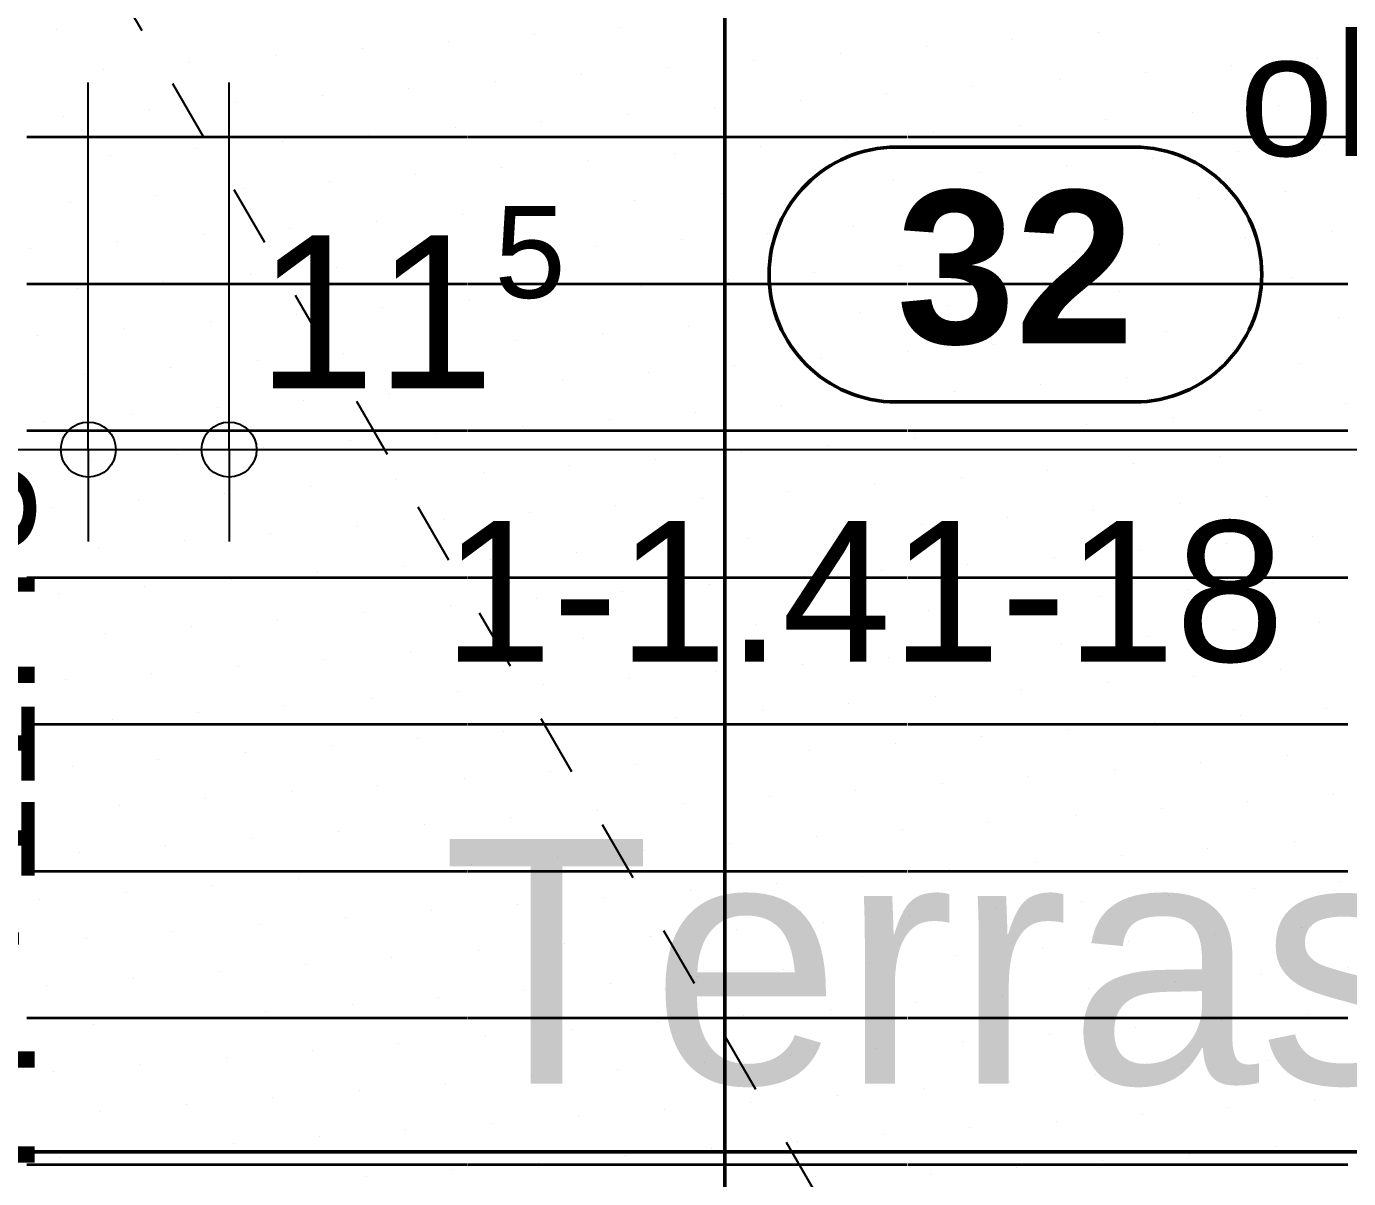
# Model space of a CAD drawing. Header units: centimetres. Extents: x 0.3 to 84.3, y 0.3 to 59.7.
# Drawn here: x 38.279 to 40.439, y 17.082 to 18.966 of the extents above; entities that cross this region are included whole.
import ezdxf

# ---------------------------------------------------------------- set-up
doc = ezdxf.new("R2010")
doc.units = ezdxf.units.CM
for name, pattern in [('AUSGEZOGEN', [0]), ('LINIE_17', [0.05, 0, -0.05]), ('STRICHPUNKT', [25.4, 12.7, -6.35, 0, -6.35])]:
    doc.linetypes.add(name, pattern=pattern)
for name, color, linetype, lineweight in [('Ausbau Raeume', 7, 'AUSGEZOGEN', 35), ('Deckendaemmung', 7, 'AUSGEZOGEN', 25), ('Entwaesserungsb._ Retentionb', 251, 'AUSGEZOGEN', 50), ('Raumbezeichnung', 7, 'AUSGEZOGEN', 35), ('Schnittbegrenzung', 7, 'AUSGEZOGEN', 25), ('Text Decke', 7, 'AUSGEZOGEN', 50), ('Text Koten', 7, 'AUSGEZOGEN', 50), ('Text Werkplan Ausfuehrung', 7, 'AUSGEZOGEN', 50), ('Werkplan- Ausfuehrungsmasse', 7, 'AUSGEZOGEN', 25)]:
    doc.layers.add(name, color=color, linetype=linetype, lineweight=lineweight)
doc.styles.add('ARIAL', font='ARIAL.TTF')

msp = doc.modelspace()

# ---------------------------------------------------------------- linework, layer by layer
at = {"layer": 'Ausbau Raeume', "color": 254, "linetype": 'AUSGEZOGEN', "lineweight": 35}
for p, q in [((38.9982, 18.7846), (38.2796, 18.7846)), ((39.7182, 18.7846), (38.9996, 18.7846)), ((40.4382, 18.7846), (39.7196, 18.7846)), ((38.9982, 18.5446), (38.2796, 18.5446)), ((39.7182, 18.5446), (38.9996, 18.5446)), ((40.4382, 18.5446), (39.7196, 18.5446)), ((38.9982, 18.3046), (38.2796, 18.3046)), ((39.7182, 18.3046), (38.9996, 18.3046)), ((40.4382, 18.3046), (39.7196, 18.3046)), ((38.9982, 18.0646), (38.2796, 18.0646)), ((39.7182, 18.0646), (38.9996, 18.0646)), ((40.4382, 18.0646), (39.7196, 18.0646)), ((38.9982, 17.8246), (38.2796, 17.8246)), ((39.7182, 17.8246), (38.9996, 17.8246)), ((40.4382, 17.8246), (39.7196, 17.8246)), ((38.9982, 17.5846), (38.2796, 17.5846)), ((39.7182, 17.5846), (38.9996, 17.5846)), ((40.4382, 17.5846), (39.7196, 17.5846)), ((38.9982, 17.3446), (38.2796, 17.3446)), ((39.7182, 17.3446), (38.9996, 17.3446)), ((40.4382, 17.3446), (39.7196, 17.3446)), ((38.9982, 17.1046), (38.2796, 17.1046)), ((39.7182, 17.1046), (38.9996, 17.1046)), ((40.4382, 17.1046), (39.7196, 17.1046))]:
    msp.add_line(p, q, dxfattribs=at)
at = {"layer": 'Deckendaemmung', "color": 211, "linetype": 'AUSGEZOGEN', "lineweight": 25, "true_color": 0xff70ff}
for p, q in [((38.3284, 18.9601), (38.3284, 18.9601)), ((39.1093, 18.952), (39.1093, 18.952)), ((39.2502, 18.9634), (39.2502, 18.9634)), ((40.0311, 18.9553), (40.0311, 18.9553)), ((38.8274, 18.9293), (38.8274, 18.9293)), ((38.9683, 18.9407), (38.9683, 18.9407)), ((39.7492, 18.9326), (39.7492, 18.9326)), ((39.8901, 18.9439), (39.8901, 18.9439)), ((38.5455, 18.9067), (38.5455, 18.9067)), ((38.6864, 18.918), (38.6864, 18.918)), ((39.4673, 18.9099), (39.4673, 18.9099)), ((39.6083, 18.9212), (39.6083, 18.9212)), ((39.6083, 18.9212), (39.6083, 18.9212)), ((40.3891, 18.9131), (40.3891, 18.9131)), ((38.4046, 18.8953), (38.4046, 18.8953)), ((39.1854, 18.8872), (39.1854, 18.8872)), ((39.3264, 18.8986), (39.3264, 18.8986)), ((40.1072, 18.8905), (40.1072, 18.8905)), ((40.2482, 18.9018), (40.2482, 18.9018)), ((38.9035, 18.8645), (38.9035, 18.8645)), ((38.9035, 18.8645), (38.9035, 18.8645)), ((39.0445, 18.8759), (39.0445, 18.8759)), ((39.8253, 18.8678), (39.8253, 18.8678)), ((39.9663, 18.8791), (39.9663, 18.8791)), ((38.6216, 18.8419), (38.6216, 18.8419)), ((38.7626, 18.8532), (38.7626, 18.8532)), ((39.5435, 18.8451), (39.5435, 18.8451)), ((39.6844, 18.8564), (39.6844, 18.8564)), ((38.3398, 18.8192), (38.3398, 18.8192)), ((38.4807, 18.8305), (38.4807, 18.8305)), ((39.2616, 18.8224), (39.2616, 18.8224)), ((39.4025, 18.8338), (39.4025, 18.8338)), ((40.1834, 18.8257), (40.1834, 18.8257)), ((40.3243, 18.837), (40.3243, 18.837)), ((38.9797, 18.7997), (38.9797, 18.7997)), ((39.1206, 18.8111), (39.1206, 18.8111)), ((39.9015, 18.803), (39.9015, 18.803)), ((40.0424, 18.8143), (40.0424, 18.8143)), ((38.6978, 18.7771), (38.6978, 18.7771)), ((38.8387, 18.7884), (38.8387, 18.7884)), ((39.6196, 18.7803), (39.6196, 18.7803)), ((39.7605, 18.7916), (39.7605, 18.7916)), ((38.4159, 18.7544), (38.4159, 18.7544)), ((38.5568, 18.7657), (38.5568, 18.7657)), ((39.3377, 18.7576), (39.3377, 18.7576)), ((39.4786, 18.769), (39.4786, 18.769)), ((40.2595, 18.7609), (40.2595, 18.7609)), ((40.4005, 18.7722), (40.4005, 18.7722)), ((39.0558, 18.7349), (39.0558, 18.7349)), ((39.1968, 18.7463), (39.1968, 18.7463)), ((39.9776, 18.7382), (39.9776, 18.7382)), ((40.1186, 18.7495), (40.1186, 18.7495)), ((38.7739, 18.7123), (38.7739, 18.7123)), ((38.9149, 18.7236), (38.9149, 18.7236)), ((39.6957, 18.7155), (39.6957, 18.7155)), ((39.8367, 18.7268), (39.8367, 18.7268)), ((38.492, 18.6896), (38.492, 18.6896)), ((38.633, 18.7009), (38.633, 18.7009)), ((39.4138, 18.6928), (39.4138, 18.6928)), ((39.5548, 18.7042), (39.5548, 18.7042)), ((40.3357, 18.6961), (40.3357, 18.6961)), ((38.3511, 18.6782), (38.3511, 18.6782)), ((39.132, 18.6701), (39.132, 18.6701)), ((39.2729, 18.6815), (39.2729, 18.6815)), ((40.0538, 18.6734), (40.0538, 18.6734)), ((40.1947, 18.6847), (40.1947, 18.6847)), ((38.8501, 18.6475), (38.8501, 18.6475)), ((38.991, 18.6588), (38.991, 18.6588)), ((39.7719, 18.6507), (39.7719, 18.6507)), ((39.9128, 18.662), (39.9128, 18.662)), ((38.5682, 18.6248), (38.5682, 18.6248)), ((38.7091, 18.6361), (38.7091, 18.6361)), ((39.49, 18.628), (39.49, 18.628)), ((39.6309, 18.6394), (39.6309, 18.6394)), ((40.4118, 18.6313), (40.4118, 18.6313)), ((38.2863, 18.6021), (38.2863, 18.6021)), ((38.4272, 18.6134), (38.4272, 18.6134)), ((39.2081, 18.6053), (39.2081, 18.6053)), ((39.349, 18.6167), (39.349, 18.6167)), ((40.1299, 18.6086), (40.1299, 18.6086)), ((40.2709, 18.6199), (40.2709, 18.6199)), ((40.2709, 18.6199), (40.2709, 18.6199)), ((38.9262, 18.5827), (38.9262, 18.5827)), ((39.0672, 18.594), (39.0672, 18.594)), ((39.848, 18.5859), (39.848, 18.5859)), ((39.989, 18.5972), (39.989, 18.5972)), ((38.6443, 18.56), (38.6443, 18.56)), ((38.7853, 18.5713), (38.7853, 18.5713)), ((39.5661, 18.5632), (39.5661, 18.5632)), ((39.5661, 18.5632), (39.5661, 18.5632)), ((39.7071, 18.5746), (39.7071, 18.5746)), ((38.3624, 18.5373), (38.3624, 18.5373)), ((38.5034, 18.5486), (38.5034, 18.5486)), ((39.2842, 18.5405), (39.2842, 18.5405)), ((39.4252, 18.5519), (39.4252, 18.5519)), ((40.2061, 18.5438), (40.2061, 18.5438)), ((40.347, 18.5551), (40.347, 18.5551)), ((39.0024, 18.5179), (39.0024, 18.5179)), ((39.1433, 18.5292), (39.1433, 18.5292)), ((39.9242, 18.5211), (39.9242, 18.5211)), ((40.0651, 18.5324), (40.0651, 18.5324)), ((38.7205, 18.4952), (38.7205, 18.4952)), ((38.8614, 18.5065), (38.8614, 18.5065)), ((38.8614, 18.5065), (38.8614, 18.5065)), ((39.6423, 18.4984), (39.6423, 18.4984)), ((39.7832, 18.5098), (39.7832, 18.5098)), ((38.4386, 18.4725), (38.4386, 18.4725)), ((38.5795, 18.4838), (38.5795, 18.4838)), ((39.3604, 18.4757), (39.3604, 18.4757)), ((39.5013, 18.4871), (39.5013, 18.4871)), ((40.2822, 18.479), (40.2822, 18.479)), ((40.4231, 18.4903), (40.4231, 18.4903)), ((38.2976, 18.4612), (38.2976, 18.4612)), ((39.0785, 18.4531), (39.0785, 18.4531)), ((39.2194, 18.4644), (39.2194, 18.4644)), ((40.0003, 18.4563), (40.0003, 18.4563)), ((40.1412, 18.4676), (40.1412, 18.4676)), ((38.7966, 18.4304), (38.7966, 18.4304)), ((38.9376, 18.4417), (38.9376, 18.4417)), ((39.7184, 18.4336), (39.7184, 18.4336)), ((39.8594, 18.445), (39.8594, 18.445)), ((38.5147, 18.4077), (38.5147, 18.4077)), ((38.6557, 18.419), (38.6557, 18.419)), ((39.4365, 18.4109), (39.4365, 18.4109)), ((39.5775, 18.4223), (39.5775, 18.4223)), ((40.3583, 18.4142), (40.3583, 18.4142)), ((38.3738, 18.3964), (38.3738, 18.3964)), ((39.1546, 18.3883), (39.1546, 18.3883)), ((39.2956, 18.3996), (39.2956, 18.3996)), ((40.0764, 18.3915), (40.0764, 18.3915)), ((40.2174, 18.4028), (40.2174, 18.4028)), ((38.8727, 18.3656), (38.8727, 18.3656)), ((39.0137, 18.3769), (39.0137, 18.3769)), ((39.7946, 18.3688), (39.7946, 18.3688)), ((39.9355, 18.3802), (39.9355, 18.3802)), ((38.5909, 18.3429), (38.5909, 18.3429)), ((38.7318, 18.3542), (38.7318, 18.3542)), ((39.5127, 18.3461), (39.5127, 18.3461)), ((39.6536, 18.3575), (39.6536, 18.3575)), ((40.4345, 18.3494), (40.4345, 18.3494)), ((38.309, 18.3202), (38.309, 18.3202)), ((38.4499, 18.3316), (38.4499, 18.3316)), ((39.2308, 18.3234), (39.2308, 18.3234)), ((39.3717, 18.3348), (39.3717, 18.3348)), ((40.1526, 18.3267), (40.1526, 18.3267)), ((40.2935, 18.338), (40.2935, 18.338)), ((38.9489, 18.3008), (38.9489, 18.3008)), ((39.0898, 18.3121), (39.0898, 18.3121)), ((39.8707, 18.304), (39.8707, 18.304)), ((40.0116, 18.3153), (40.0116, 18.3153)), ((38.667, 18.2781), (38.667, 18.2781)), ((38.8079, 18.2894), (38.8079, 18.2894)), ((39.5888, 18.2813), (39.5888, 18.2813)), ((39.7298, 18.2927), (39.7298, 18.2927)), ((38.3851, 18.2554), (38.3851, 18.2554)), ((38.5261, 18.2667), (38.5261, 18.2667)), ((39.3069, 18.2586), (39.3069, 18.2586)), ((39.4479, 18.27), (39.4479, 18.27)), ((40.2287, 18.2619), (40.2287, 18.2619)), ((40.3697, 18.2732), (40.3697, 18.2732)), ((40.3697, 18.2732), (40.3697, 18.2732)), ((39.025, 18.236), (39.025, 18.236)), ((39.166, 18.2473), (39.166, 18.2473)), ((39.9468, 18.2392), (39.9468, 18.2392)), ((40.0878, 18.2505), (40.0878, 18.2505)), ((38.7431, 18.2133), (38.7431, 18.2133)), ((38.8841, 18.2246), (38.8841, 18.2246)), ((39.665, 18.2165), (39.665, 18.2165)), ((39.665, 18.2165), (39.665, 18.2165)), ((39.8059, 18.2279), (39.8059, 18.2279)), ((38.4613, 18.1906), (38.4613, 18.1906)), ((38.6022, 18.2019), (38.6022, 18.2019)), ((39.3831, 18.1938), (39.3831, 18.1938)), ((39.524, 18.2052), (39.524, 18.2052)), ((40.3049, 18.1971), (40.3049, 18.1971)), ((38.3203, 18.1793), (38.3203, 18.1793)), ((39.1012, 18.1712), (39.1012, 18.1712)), ((39.2421, 18.1825), (39.2421, 18.1825)), ((40.023, 18.1744), (40.023, 18.1744)), ((40.1639, 18.1857), (40.1639, 18.1857)), ((38.8193, 18.1485), (38.8193, 18.1485)), ((38.9602, 18.1598), (38.9602, 18.1598)), ((38.9602, 18.1598), (38.9602, 18.1598)), ((39.7411, 18.1517), (39.7411, 18.1517)), ((39.882, 18.1631), (39.882, 18.1631)), ((38.5374, 18.1258), (38.5374, 18.1258)), ((38.6783, 18.1371), (38.6783, 18.1371)), ((39.4592, 18.129), (39.4592, 18.129)), ((39.6002, 18.1404), (39.6002, 18.1404)), ((40.381, 18.1323), (40.381, 18.1323)), ((38.3965, 18.1145), (38.3965, 18.1145)), ((39.1773, 18.1064), (39.1773, 18.1064)), ((39.3183, 18.1177), (39.3183, 18.1177)), ((40.0991, 18.1096), (40.0991, 18.1096)), ((40.2401, 18.1209), (40.2401, 18.1209)), ((38.8954, 18.0837), (38.8954, 18.0837)), ((39.0364, 18.095), (39.0364, 18.095)), ((39.8172, 18.0869), (39.8172, 18.0869)), ((39.9582, 18.0983), (39.9582, 18.0983)), ((38.6135, 18.061), (38.6135, 18.061)), ((38.7545, 18.0723), (38.7545, 18.0723)), ((39.5353, 18.0642), (39.5353, 18.0642)), ((39.6763, 18.0756), (39.6763, 18.0756)), ((38.3317, 18.0383), (38.3317, 18.0383)), ((38.4726, 18.0497), (38.4726, 18.0497)), ((39.2535, 18.0416), (39.2535, 18.0416)), ((39.3944, 18.0529), (39.3944, 18.0529)), ((40.1753, 18.0448), (40.1753, 18.0448)), ((40.3162, 18.0561), (40.3162, 18.0561)), ((38.9716, 18.0189), (38.9716, 18.0189)), ((39.1125, 18.0302), (39.1125, 18.0302)), ((39.8934, 18.0221), (39.8934, 18.0221)), ((40.0343, 18.0335), (40.0343, 18.0335)), ((38.6897, 17.9962), (38.6897, 17.9962)), ((38.8306, 18.0075), (38.8306, 18.0075)), ((39.6115, 17.9994), (39.6115, 17.9994)), ((39.7524, 18.0108), (39.7524, 18.0108)), ((38.4078, 17.9735), (38.4078, 17.9735)), ((38.5487, 17.9849), (38.5487, 17.9849)), ((39.3296, 17.9768), (39.3296, 17.9768)), ((39.4705, 17.9881), (39.4705, 17.9881)), ((40.2514, 17.98), (40.2514, 17.98)), ((40.3924, 17.9913), (40.3924, 17.9913)), ((39.0477, 17.9541), (39.0477, 17.9541)), ((39.1887, 17.9654), (39.1887, 17.9654)), ((39.9695, 17.9573), (39.9695, 17.9573)), ((40.1105, 17.9687), (40.1105, 17.9687)), ((38.7658, 17.9314), (38.7658, 17.9314)), ((38.9068, 17.9427), (38.9068, 17.9427)), ((39.6876, 17.9346), (39.6876, 17.9346)), ((39.8286, 17.946), (39.8286, 17.946)), ((38.4839, 17.9087), (38.4839, 17.9087)), ((38.6249, 17.9201), (38.6249, 17.9201)), ((39.4057, 17.912), (39.4057, 17.912)), ((39.5467, 17.9233), (39.5467, 17.9233)), ((40.3276, 17.9152), (40.3276, 17.9152)), ((40.3276, 17.9152), (40.3276, 17.9152)), ((38.343, 17.8974), (38.343, 17.8974)), ((39.1239, 17.8893), (39.1239, 17.8893)), ((39.2648, 17.9006), (39.2648, 17.9006)), ((40.0457, 17.8925), (40.0457, 17.8925)), ((40.1866, 17.9039), (40.1866, 17.9039)), ((38.842, 17.8666), (38.842, 17.8666)), ((38.9829, 17.8779), (38.9829, 17.8779)), ((39.7638, 17.8698), (39.7638, 17.8698)), ((39.9047, 17.8812), (39.9047, 17.8812)), ((38.5601, 17.8439), (38.5601, 17.8439)), ((38.701, 17.8553), (38.701, 17.8553)), ((39.4819, 17.8472), (39.4819, 17.8472)), ((39.6228, 17.8585), (39.6228, 17.8585)), ((39.6228, 17.8585), (39.6228, 17.8585)), ((40.4037, 17.8504), (40.4037, 17.8504)), ((38.4191, 17.8326), (38.4191, 17.8326)), ((39.2, 17.8245), (39.2, 17.8245)), ((39.3409, 17.8358), (39.3409, 17.8358)), ((40.1218, 17.8277), (40.1218, 17.8277)), ((40.2628, 17.8391), (40.2628, 17.8391)), ((38.9181, 17.8018), (38.9181, 17.8018)), ((38.9181, 17.8018), (38.9181, 17.8018)), ((39.0591, 17.8131), (39.0591, 17.8131)), ((39.8399, 17.805), (39.8399, 17.805)), ((39.9809, 17.8164), (39.9809, 17.8164)), ((38.6362, 17.7791), (38.6362, 17.7791)), ((38.7772, 17.7905), (38.7772, 17.7905)), ((39.558, 17.7824), (39.558, 17.7824)), ((39.699, 17.7937), (39.699, 17.7937)), ((38.4953, 17.7678), (38.4953, 17.7678)), ((39.2761, 17.7597), (39.2761, 17.7597)), ((39.4171, 17.771), (39.4171, 17.771)), ((40.1979, 17.7629), (40.1979, 17.7629)), ((40.3389, 17.7743), (40.3389, 17.7743)), ((38.3543, 17.7564), (38.3543, 17.7564)), ((38.9943, 17.737), (38.9943, 17.737)), ((39.1352, 17.7483), (39.1352, 17.7483)), ((39.9161, 17.7402), (39.9161, 17.7402)), ((40.057, 17.7516), (40.057, 17.7516)), ((38.7124, 17.7143), (38.7124, 17.7143)), ((38.8533, 17.7257), (38.8533, 17.7257)), ((39.6342, 17.7175), (39.6342, 17.7175)), ((39.7751, 17.7289), (39.7751, 17.7289)), ((38.5714, 17.703), (38.5714, 17.703)), ((39.3523, 17.6949), (39.3523, 17.6949)), ((39.4932, 17.7062), (39.4932, 17.7062)), ((40.2741, 17.6981), (40.2741, 17.6981)), ((40.415, 17.7094), (40.415, 17.7094)), ((38.2895, 17.6803), (38.2895, 17.6803)), ((38.4305, 17.6916), (38.4305, 17.6916)), ((39.0704, 17.6722), (39.0704, 17.6722)), ((39.2113, 17.6835), (39.2113, 17.6835)), ((39.9922, 17.6754), (39.9922, 17.6754)), ((40.1331, 17.6868), (40.1331, 17.6868)), ((38.7885, 17.6495), (38.7885, 17.6495)), ((38.9294, 17.6608), (38.9294, 17.6608)), ((39.7103, 17.6527), (39.7103, 17.6527)), ((39.8513, 17.6641), (39.8513, 17.6641)), ((38.6476, 17.6382), (38.6476, 17.6382)), ((39.4284, 17.6301), (39.4284, 17.6301)), ((39.5694, 17.6414), (39.5694, 17.6414)), ((40.3502, 17.6333), (40.3502, 17.6333)), ((38.3657, 17.6155), (38.3657, 17.6155)), ((38.5066, 17.6268), (38.5066, 17.6268)), ((39.1465, 17.6074), (39.1465, 17.6074)), ((39.2875, 17.6187), (39.2875, 17.6187)), ((40.0683, 17.6106), (40.0683, 17.6106)), ((40.2093, 17.622), (40.2093, 17.622)), ((38.8646, 17.5847), (38.8646, 17.5847)), ((39.0056, 17.596), (39.0056, 17.596)), ((39.7865, 17.5879), (39.7865, 17.5879)), ((39.9274, 17.5993), (39.9274, 17.5993)), ((38.7237, 17.5734), (38.7237, 17.5734)), ((39.5046, 17.5653), (39.5046, 17.5653)), ((39.6455, 17.5766), (39.6455, 17.5766)), ((40.4264, 17.5685), (40.4264, 17.5685)), ((40.4264, 17.5685), (40.4264, 17.5685)), ((38.4418, 17.5507), (38.4418, 17.5507)), ((38.5828, 17.562), (38.5828, 17.562)), ((39.2227, 17.5426), (39.2227, 17.5426)), ((39.3636, 17.5539), (39.3636, 17.5539)), ((40.1445, 17.5458), (40.1445, 17.5458)), ((40.2854, 17.5572), (40.2854, 17.5572)), ((38.3009, 17.5393), (38.3009, 17.5393)), ((38.9408, 17.5199), (38.9408, 17.5199)), ((39.0817, 17.5312), (39.0817, 17.5312)), ((39.8626, 17.5231), (39.8626, 17.5231)), ((40.0035, 17.5345), (40.0035, 17.5345)), ((38.7998, 17.5086), (38.7998, 17.5086)), ((39.5807, 17.5005), (39.5807, 17.5005)), ((39.7217, 17.5118), (39.7217, 17.5118)), ((39.7217, 17.5118), (39.7217, 17.5118)), ((38.518, 17.4859), (38.518, 17.4859)), ((38.6589, 17.4972), (38.6589, 17.4972)), ((39.2988, 17.4778), (39.2988, 17.4778)), ((39.4398, 17.4891), (39.4398, 17.4891)), ((40.2206, 17.481), (40.2206, 17.481)), ((40.3616, 17.4924), (40.3616, 17.4924)), ((38.377, 17.4745), (38.377, 17.4745)), ((39.0169, 17.4551), (39.0169, 17.4551)), ((39.0169, 17.4551), (39.0169, 17.4551)), ((39.1579, 17.4664), (39.1579, 17.4664)), ((39.9387, 17.4583), (39.9387, 17.4583)), ((40.0797, 17.4697), (40.0797, 17.4697)), ((38.876, 17.4438), (38.876, 17.4438)), ((39.6569, 17.4357), (39.6569, 17.4357)), ((39.7978, 17.447), (39.7978, 17.447)), ((38.5941, 17.4211), (38.5941, 17.4211)), ((38.735, 17.4324), (38.735, 17.4324)), ((39.375, 17.413), (39.375, 17.413)), ((39.5159, 17.4243), (39.5159, 17.4243)), ((40.2968, 17.4162), (40.2968, 17.4162)), ((40.4377, 17.4276), (40.4377, 17.4276)), ((38.3122, 17.3984), (38.3122, 17.3984)), ((38.3122, 17.3984), (38.3122, 17.3984)), ((38.4532, 17.4097), (38.4532, 17.4097)), ((39.0931, 17.3903), (39.0931, 17.3903)), ((39.234, 17.4016), (39.234, 17.4016)), ((40.0149, 17.3935), (40.0149, 17.3935)), ((40.1558, 17.4049), (40.1558, 17.4049)), ((38.9521, 17.379), (38.9521, 17.379)), ((39.733, 17.3709), (39.733, 17.3709)), ((39.8739, 17.3822), (39.8739, 17.3822)), ((38.6702, 17.3563), (38.6702, 17.3563)), ((38.8112, 17.3676), (38.8112, 17.3676)), ((39.4511, 17.3482), (39.4511, 17.3482)), ((39.592, 17.3595), (39.592, 17.3595)), ((40.3729, 17.3514), (40.3729, 17.3514)), ((38.3884, 17.3336), (38.3884, 17.3336)), ((38.5293, 17.3449), (38.5293, 17.3449)), ((39.1692, 17.3255), (39.1692, 17.3255)), ((39.3102, 17.3368), (39.3102, 17.3368)), ((40.091, 17.3287), (40.091, 17.3287)), ((40.232, 17.3401), (40.232, 17.3401)), ((39.0283, 17.3142), (39.0283, 17.3142)), ((39.8091, 17.3061), (39.8091, 17.3061)), ((39.9501, 17.3174), (39.9501, 17.3174)), ((38.7464, 17.2915), (38.7464, 17.2915)), ((38.8873, 17.3028), (38.8873, 17.3028)), ((39.5272, 17.2834), (39.5272, 17.2834)), ((39.6682, 17.2947), (39.6682, 17.2947)), ((38.4645, 17.2688), (38.4645, 17.2688)), ((38.6054, 17.2801), (38.6054, 17.2801)), ((39.2454, 17.2607), (39.2454, 17.2607)), ((39.3863, 17.272), (39.3863, 17.272)), ((40.1672, 17.2639), (40.1672, 17.2639)), ((40.3081, 17.2753), (40.3081, 17.2753)), ((38.3235, 17.2575), (38.3235, 17.2575)), ((39.1044, 17.2494), (39.1044, 17.2494)), ((39.8853, 17.2413), (39.8853, 17.2413)), ((40.0262, 17.2526), (40.0262, 17.2526)), ((38.8225, 17.2267), (38.8225, 17.2267)), ((38.9635, 17.238), (38.9635, 17.238)), ((39.6034, 17.2186), (39.6034, 17.2186)), ((39.7443, 17.2299), (39.7443, 17.2299)), ((38.5406, 17.204), (38.5406, 17.204)), ((38.6816, 17.2153), (38.6816, 17.2153)), ((39.3215, 17.1959), (39.3215, 17.1959)), ((39.4624, 17.2072), (39.4624, 17.2072)), ((40.2433, 17.1991), (40.2433, 17.1991)), ((40.3843, 17.2105), (40.3843, 17.2105)), ((40.3843, 17.2105), (40.3843, 17.2105)), ((38.3997, 17.1927), (38.3997, 17.1927)), ((39.1806, 17.1846), (39.1806, 17.1846)), ((39.9614, 17.1765), (39.9614, 17.1765)), ((40.1024, 17.1878), (40.1024, 17.1878)), ((38.8987, 17.1619), (38.8987, 17.1619)), ((39.0396, 17.1732), (39.0396, 17.1732)), ((39.6795, 17.1538), (39.6795, 17.1538)), ((39.6795, 17.1538), (39.6795, 17.1538)), ((39.8205, 17.1651), (39.8205, 17.1651)), ((38.6168, 17.1392), (38.6168, 17.1392)), ((38.7577, 17.1505), (38.7577, 17.1505)), ((39.3976, 17.1311), (39.3976, 17.1311)), ((39.5386, 17.1424), (39.5386, 17.1424)), ((40.3195, 17.1343), (40.3195, 17.1343)), ((38.3349, 17.1165), (38.3349, 17.1165)), ((38.4758, 17.1279), (38.4758, 17.1279)), ((39.2567, 17.1198), (39.2567, 17.1198)), ((40.0376, 17.1116), (40.0376, 17.1116)), ((40.1785, 17.123), (40.1785, 17.123)), ((38.9748, 17.0971), (38.9748, 17.0971)), ((38.9748, 17.0971), (38.9748, 17.0971)), ((39.1158, 17.1084), (39.1158, 17.1084)), ((39.7557, 17.089), (39.7557, 17.089)), ((39.8966, 17.1003), (39.8966, 17.1003)), ((38.8339, 17.0857), (38.8339, 17.0857))]:
    msp.add_line(p, q, dxfattribs=at)
at = {"layer": 'Entwaesserungsb._ Retentionb', "color": 7, "linetype": 'LINIE_17', "lineweight": 25}
msp.add_line((42.58, 11.864), (37.995, 19.774), dxfattribs=at)
at = {"layer": 'Schnittbegrenzung', "color": 14, "linetype": 'STRICHPUNKT', "lineweight": 50, "true_color": 0xb20000}
msp.add_line((39.42, 22.214), (39.42, 1.034), dxfattribs=at)
at = {"layer": 'Text Decke', "color": 92, "linetype": 'AUSGEZOGEN', "lineweight": 50, "true_color": 0x00c600}
msp.add_line((37.78, 17.126), (46.83, 17.126), dxfattribs=at)
at = {"layer": 'Text Werkplan Ausfuehrung', "color": 240, "linetype": 'AUSGEZOGEN', "lineweight": 50}
for p, q in [((40.089, 18.7684), (39.7005, 18.7684)), ((40.089, 18.3518), (39.7005, 18.3518))]:
    msp.add_line(p, q, dxfattribs=at)
for centre, start, end in [((39.7005, 18.5601), 90, 270), ((40.089, 18.5601), 270, 90)]:
    msp.add_arc(centre, 0.2083, start, end, dxfattribs=at)
at = {"layer": 'Werkplan- Ausfuehrungsmasse', "color": 7, "linetype": 'AUSGEZOGEN', "lineweight": 25}
for p, q in [((38.38, 18.274), (38.38, 18.424)), ((38.61, 18.274), (38.61, 18.424)), ((37.58, 18.274), (38.38, 18.274)), ((38.38, 18.274), (38.38, 18.124)), ((38.38, 18.274), (38.61, 18.274)), ((38.61, 18.274), (38.61, 18.124)), ((38.61, 18.274), (44.74, 18.274))]:
    msp.add_line(p, q, dxfattribs=at)
for points in [[(38.38, 18.274), (38.38, 18.3365), (38.38, 18.3365), (38.38, 18.3365), (38.38, 18.3365), (38.38, 18.3365), (38.38, 18.3365), (38.38, 18.3365), (38.38, 18.3365), (38.38, 18.3365), (38.38, 18.3365), (38.38, 18.3365), (38.38, 18.3365), (38.38, 18.3402), (38.38, 18.3402), (38.38, 18.3413), (38.38, 18.3413), (38.38, 18.3434), (38.38, 18.3434), (38.38, 18.3449), (38.38, 18.3449), (38.38, 18.3478), (38.38, 18.3478), (38.38, 18.351), (38.38, 18.351), (38.38, 18.874)], [(38.61, 18.274), (38.61, 18.3365), (38.61, 18.3365), (38.61, 18.3365), (38.61, 18.3365), (38.61, 18.3365), (38.61, 18.3365), (38.61, 18.3365), (38.61, 18.3365), (38.61, 18.3365), (38.61, 18.3365), (38.61, 18.3365), (38.61, 18.3365), (38.61, 18.3403), (38.61, 18.3403), (38.61, 18.3414), (38.61, 18.3414), (38.61, 18.3436), (38.61, 18.3436), (38.61, 18.3452), (38.61, 18.3452), (38.61, 18.3482), (38.61, 18.3482), (38.61, 18.3515), (38.61, 18.3515), (38.61, 18.874)]]:
    msp.add_lwpolyline(points, dxfattribs=at)
for centre in [(38.38, 18.274), (38.61, 18.274)]:
    msp.add_circle(centre, 0.045, dxfattribs=at)

# ---------------------------------------------------------------- texts
at = {"layer": 'Raumbezeichnung', "color": 7, "linetype": 'AUSGEZOGEN', "lineweight": 50, "insert": (38.9595, 17.9242), "char_height": 0.23, "width": 0.115, "attachment_point": 7, "style": 'ARIAL'}
msp.add_mtext('1-1.41-18', dxfattribs=at)
at = {"layer": 'Raumbezeichnung', "color": 7, "linetype": 'AUSGEZOGEN', "lineweight": 35, "insert": (38.958, 17.2316), "char_height": 0.4, "width": 0.2, "attachment_point": 7, "style": 'ARIAL'}
msp.add_mtext('Terrasse', dxfattribs=at)
at = {"layer": 'Text Koten', "color": 7, "linetype": 'AUSGEZOGEN', "lineweight": 35, "insert": (40.26, 18.7513), "char_height": 0.2, "width": 0.1, "attachment_point": 7, "style": 'ARIAL'}
msp.add_mtext('ok\\~f.\\~Bo.\\~:\\~+11.60', dxfattribs=at)
at = {"layer": 'Text Werkplan Ausfuehrung', "color": 240, "linetype": 'AUSGEZOGEN', "lineweight": 50, "insert": (39.7005, 18.4434), "char_height": 0.25, "width": 0.125, "attachment_point": 7, "style": 'ARIAL'}
msp.add_mtext('\\fArial|i0|b1|c0|p0;32', dxfattribs=at)
at = {"layer": 'Text Werkplan Ausfuehrung', "color": 7, "linetype": 'AUSGEZOGEN', "lineweight": 35, "insert": (38.295, 12.9057), "char_height": 0.2, "width": 0.1, "attachment_point": 7, "rotation": 90, "style": 'ARIAL'}
msp.add_mtext('Gefällsbruch\\~Betondecke\\~ok\\~r.\\~De.\\~:\\~+11.43', dxfattribs=at)
at = {"layer": 'Werkplan- Ausfuehrungsmasse', "color": 7, "linetype": 'AUSGEZOGEN', "lineweight": 50, "attachment_point": 7, "style": 'ARIAL'}
for s, insert, char_height, width in [('5', (39.0435, 18.5198), 0.15, 0.075), ('11', (38.655, 18.374), 0.25, 0.125)]:
    msp.add_mtext(s, dxfattribs=dict(at, insert=insert, char_height=char_height, width=width))

doc.saveas('drawing.dxf')
